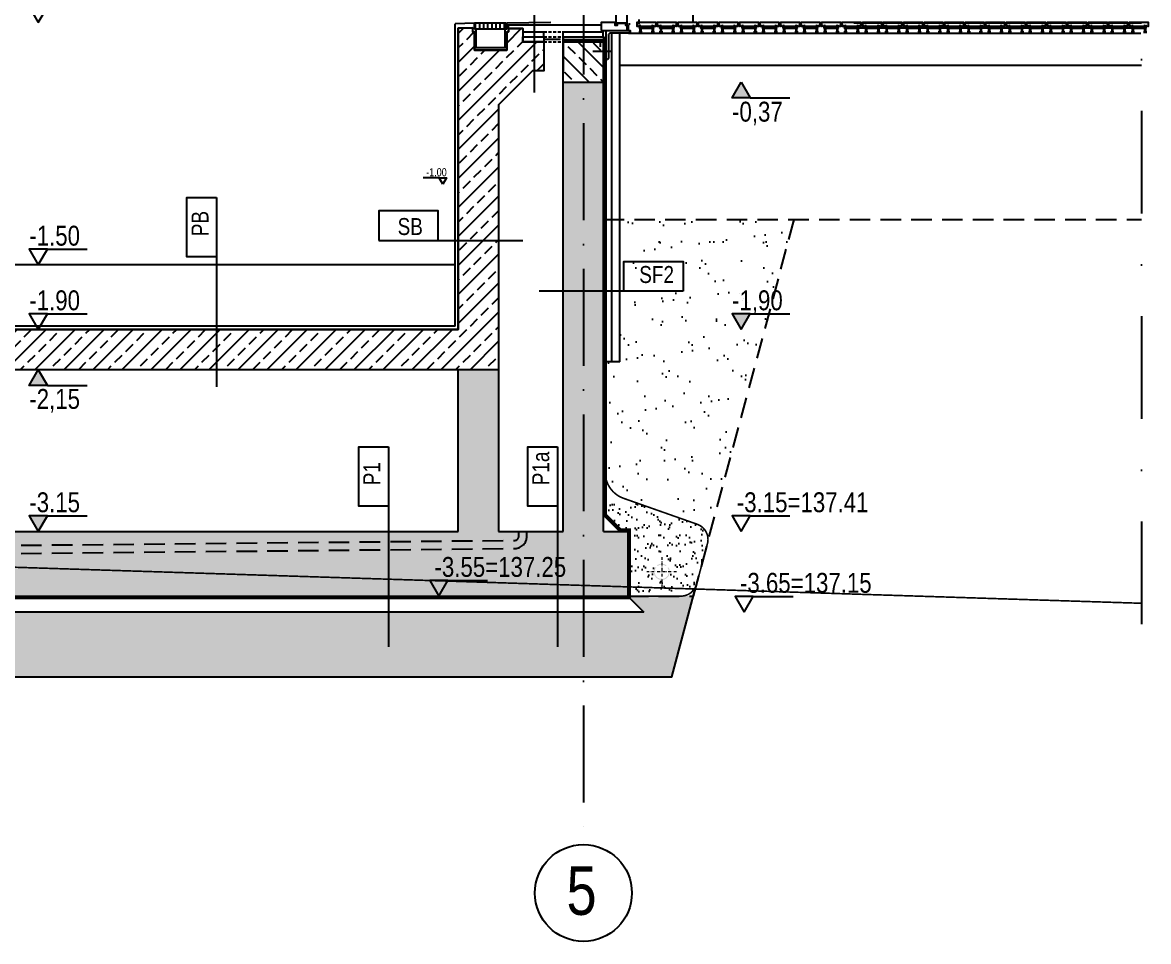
# Model space of a CAD drawing. Header units: millimetres. Extents: x 58205 to 122423, y 1055 to 94479.
# Drawn here: x 70918 to 71615, y 16260 to 16828 of the extents above; entities that cross this region are included whole.
import ezdxf

# ---------------------------------------------------------------- set-up
doc = ezdxf.new("R2010")
doc.units = ezdxf.units.MM
for name, pattern in [('0707_PB_080619_gn_xref$0$ACAD_ISO10W100', [18, 12, -3, 0, -3]), ('_DOT___DASH', [0.335239, 0.176389, -0.088194, 0.0001, -0.070556]), ('ACAD_ISO03W100', [30, 12, -18]), ('ACAD_ISO10W100', [18, 12, -3, 0, -3]), ('AUDIT_D_080509132939-0', [0]), ('DASHDOT', [25.4, 12.7, -6.35, 0, -6.35]), ('DASHED', [0.75, 0.5, -0.25]), ('HIDDEN', [9.525, 6.35, -3.175])]:
    doc.linetypes.add(name, pattern=pattern)
for name, color, linetype in [('+48_DRENAŻ', 1, 'AUDIT_D_080509132939-0'), ('+48_HACZE', 253, 'Continuous'), ('+48_IZOLACJE', 4, 'Continuous'), ('+48_KOTY', 3, 'Continuous'), ('+48_MEBLE', 251, 'Continuous'), ('+48_OPISY_ŚCIAN', 3, 'Continuous'), ('+48_OSIE', 8, 'Continuous'), ('+48_PRZEKRÓJ', 1, 'Continuous'), ('+48_SCIANY', 1, 'Continuous'), ('+48_STOLARKA_OKNA', 3, 'Continuous'), ('+48_WEŁNA', 252, 'Continuous'), ('+48_WIDOK', 5, 'Continuous'), ('+48_ŻELBET', 242, 'Continuous'), ('1_CIENKA', 252, 'Continuous'), ('SCHODY_', 2, 'Continuous')]:
    doc.layers.add(name, color=color, linetype=linetype)
doc.layers.add('+48_PRZERYWANA', color=6, linetype='ACAD_ISO03W100', lineweight=13)
doc.styles.add('WRP_ARIAL', font='ARIAL.TTF', dxfattribs={"width": 0.8})
doc.linetypes.add('ZIGZAG', pattern='A,0.00254,-5.08,[131,ltypeshp.shx,S=5.08,R=0,X=-5.08,Y=0],-10.16,[131,ltypeshp.shx,S=5.08,R=180,X=5.08,Y=0],-5.08', length=20.32254)

# ---------------------------------------------------------------- blocks, each defined once
blk = doc.blocks.new('OZN_OSI')
at = {"layer": '+48_OSIE', "linetype": 'Continuous', "ltscale": 5}
blk.add_circle((0, -30), 30, dxfattribs=at)
at = {"layer": '+48_OSIE', "linetype": 'Continuous', "ltscale": 5, "style": 'WRP_ARIAL', "width": 0.8}
blk.add_attdef('NR', (-23.26, -43.54), '', height=30, dxfattribs=at)
blk = doc.blocks.new('koty')
at = {"layer": '+48_KOTY', "color": 3, "ltscale": 5}
blk.add_line((70403.15, 11224.99), (70423.15, 11224.99), dxfattribs=at)
blk.add_lwpolyline([(70398.6, 11217.11), (70403.15, 11224.99), (70394.05, 11224.99)], close=True, dxfattribs=at)
at = {"layer": '+48_KOTY', "color": 3, "style": 'WRP_ARIAL', "width": 0.8}
blk.add_attdef('POZIOM', (70403.19, 11226.78), '', height=10, dxfattribs=at)
blk = doc.blocks.new('SCIANA')
at = {"layer": '+48_OPISY_ŚCIAN', "ltscale": 5}
blk.add_line((-25, 0), (25, 0), dxfattribs=at)
blk.add_lwpolyline([(-60, 0), (-25, 0), (-25, 17.5), (-60, 17.5)], close=True, dxfattribs=at)
at = {"layer": '+48_OPISY_ŚCIAN', "ltscale": 5, "style": 'WRP_ARIAL', "width": 0.8}
blk.add_attdef('TYP', (-53.56, 4.8), '', height=10, dxfattribs=at)

msp = doc.modelspace()

# ---------------------------------------------------------------- hatches: boundary and pattern name
at = {"layer": '+48_DRENAŻ', "linetype": 'Continuous', "ltscale": 10}
h = msp.add_hatch(color=5, dxfattribs=at)
h.paths.add_polyline_path([(71308.984, 16488.271, -0.4635122), (71314.806, 16493.202), (71314.71, 16492.622, 0.4635122), (71309.572, 16488.271, 1), (71318.395, 16488.271, 0.2422635), (71316.547, 16491.861), (71316.889, 16492.34, -0.2422635), (71318.984, 16488.271, -1)], flags=17)
h.paths.add_polyline_path([(71308.984, 16488.271, -0.7297018), (71318.053, 16491.176), (71317.574, 16490.834, 0.7297018), (71309.572, 16488.271, 1), (71318.395, 16488.271, 0.0413581), (71318.335, 16488.997), (71318.915, 16489.094, -0.0413581), (71318.984, 16488.271, -1)], flags=0)
h.paths.add_polyline_path([(71309.052, 16487.448), (71309.632, 16487.545, 0.8469642), (71318.335, 16487.545), (71318.915, 16487.448, -0.8469642)])
h.paths.add_polyline_path([(71308.984, 16488.271, -0.0413581), (71309.052, 16489.094), (71309.632, 16488.997, 0.0413581), (71309.572, 16488.271, 1), (71318.395, 16488.271, 0.7297018), (71310.393, 16490.834), (71309.914, 16491.176, -0.7297018), (71318.984, 16488.271, -1)], flags=0)
h.paths.add_polyline_path([(71308.984, 16488.271, -0.2422635), (71311.078, 16492.34), (71311.42, 16491.861, 0.2422635), (71309.572, 16488.271, 1), (71318.395, 16488.271, 0.4635122), (71313.257, 16492.622), (71313.161, 16493.202, -0.4635122), (71318.984, 16488.271, -1)], flags=17)
at = {"layer": '+48_HACZE', "linetype": 'Continuous'}
h = msp.add_hatch(dxfattribs=at)
h.set_pattern_fill('ANSI33', color=256, scale=2, style=0)
h.paths.add_polyline_path([(70782.984, 16763.359), (70752.984, 16783.271), (70752.984, 16798.271), (70767.984, 16798.271), (70767.984, 16824.571), (70776.884, 16824.571), (70776.884, 16822.471), (70777.984, 16822.471), (70777.984, 16811.071), (70797.984, 16811.071), (70797.983, 16822.471), (70799.083, 16822.471), (70799.083, 16825.037), (70807.984, 16824.77), (70807.984, 16638.271), (71187.984, 16638.271), (71187.984, 16824.77), (71196.884, 16825.037), (71196.884, 16822.471), (71197.984, 16822.471), (71197.984, 16811.071), (71217.984, 16811.071), (71217.984, 16822.471), (71219.084, 16822.471), (71219.084, 16824.571), (71227.984, 16824.571), (71227.984, 16816.271), (71240.984, 16816.271), (71240.984, 16798.271), (71233.984, 16798.271), (71212.984, 16777.271), (71212.984, 16613.271), (70782.984, 16613.271)])
h = msp.add_hatch(dxfattribs=at)
h.set_pattern_fill('ANSI33', color=256, scale=2, style=0)
h.paths.add_polyline_path([(69692.984, 16756.271), (69717.984, 16756.271), (69717.984, 16816.271), (69692.984, 16816.271)])
h.paths.add_polyline_path([(70237.984, 16513.271), (70212.984, 16513.271), (69717.984, 16513.271), (69717.984, 16513.271), (68857.984, 16513.271), (68857.984, 16816.271), (68832.984, 16816.271), (68832.984, 16513.271), (68817.984, 16513.271), (68817.984, 16473.271), (70359.234, 16473.271), (70399.234, 16433.271), (70509.234, 16433.271), (70549.234, 16473.271), (71292.984, 16473.271), (71292.984, 16513.271), (71277.984, 16513.271), (71277.984, 16791.271), (71252.984, 16791.271), (71252.984, 16513.271), (71212.984, 16513.271), (71212.984, 16613.271), (71187.984, 16613.271), (71187.984, 16513.271), (70807.984, 16513.271), (70807.984, 16613.271), (70782.984, 16613.271), (70782.984, 16513.271), (70479.234, 16513.271), (70479.234, 16463.271), (70429.234, 16463.271), (70429.234, 16513.271)])
h.paths.add_polyline_path([(70212.984, 16756.271), (70237.984, 16756.271), (70237.984, 16798.271), (70255.484, 16798.271), (70255.484, 16816.271), (70212.984, 16816.271)])
at = {"layer": '+48_HACZE'}
h = msp.add_hatch(dxfattribs=at)
h.set_pattern_fill('ANSI33', color=256, scale=2, angle=90, style=0)
h.paths.add_polyline_path([(71252.984, 16793.271), (71252.984, 16791.271), (71265.484, 16791.271), (71265.484, 16816.271), (71252.984, 16816.271)])
h.paths.add_polyline_path([(71277.984, 16816.271), (71265.484, 16816.271), (71265.484, 16791.271), (71277.984, 16791.271)])
at = {"layer": '+48_HACZE', "ltscale": 0.15}
h = msp.add_hatch(dxfattribs=at)
h.set_pattern_fill('AR-SAND', color=256, scale=0.5, style=0)
h.paths.add_polyline_path([(71396.001, 16706.271), (71287.984, 16706.271), (71287.984, 16618.271), (71278.984, 16618.271), (71278.984, 16549.83, 0.3152486), (71290.166, 16533.856), (71336.025, 16517.701, -0.3888262), (71342.263, 16505.717)])
h = msp.add_hatch(dxfattribs=at)
h.set_pattern_fill('AR-SAND', color=256, scale=0.5, style=0)
h.paths.add_polyline_path([(68334.488, 16531.125), (68323.77, 16571.125), (68694.484, 16571.125), (68685.488, 16580.125), (68685.488, 16686.271), (68822.984, 16686.271), (68822.984, 16576.271), (68831.984, 16576.271), (68831.984, 16523.685), (68822.569, 16514.271), (68816.984, 16514.271), (68816.984, 16472.271), (68807.984, 16463.271), (70355.091, 16463.271), (70395.091, 16423.271), (70513.376, 16423.271), (70553.376, 16463.271), (71302.984, 16463.271), (71293.984, 16472.271), (71293.984, 16473.271), (71333.569, 16473.271), (71320.171, 16423.271), (70569.944, 16423.271), (70529.944, 16383.271), (70378.683, 16383.271), (70338.523, 16423.271), (68807.984, 16423.271), (68779.084, 16531.125)])
h = msp.add_hatch(dxfattribs=at)
h.set_pattern_fill('AR-SAND', color=256, scale=0.2, style=0)
h.paths.add_polyline_path([(71290.166, 16533.856, -0.3152486), (71278.984, 16549.83), (71278.984, 16523.685), (71288.398, 16514.271), (71293.984, 16514.271), (71293.984, 16478.964), (71334.186, 16477.679, 0.0830772), (71335.555, 16480.682), (71342.263, 16505.717, 0.3888262), (71336.025, 16517.701)])
h.paths.add_polyline_path([(71334.186, 16477.679), (71293.984, 16478.964), (71293.984, 16473.271), (71325.896, 16473.271, 0.2493453)])
edge = h.paths.add_edge_path(flags=0)
edge.add_arc((71313.984, 16488.271), 5, 180, 360)
edge.add_arc((71313.984, 16488.271), 5, 0, 180)
at = {"layer": '+48_KOTY', "ltscale": 2}
h = msp.add_hatch(color=3, dxfattribs=at)
h.paths.add_polyline_path([(71365.932, 16786.325), (71368.684, 16781.559), (71357.473, 16781.559), (71360.225, 16786.325)])
h.paths.add_polyline_path([(71365.221, 16787.557), (71365.932, 16786.325), (71360.225, 16786.325), (71360.937, 16787.557)])
h.paths.add_polyline_path([(71363.079, 16791.267), (71365.221, 16787.557), (71360.937, 16787.557)])
h = msp.add_hatch(color=3, dxfattribs=at)
h.paths.add_polyline_path([(71365.932, 16643.216), (71368.684, 16647.983), (71357.473, 16647.983), (71360.225, 16643.216)])
h.paths.add_polyline_path([(71365.221, 16641.984), (71365.932, 16643.216), (71360.225, 16643.216), (71360.937, 16641.984)])
h.paths.add_polyline_path([(71363.079, 16638.274), (71365.221, 16641.984), (71360.937, 16641.984)])
at = {"layer": '+48_KOTY'}
msp.add_hatch(color=256, dxfattribs=at).paths.add_polyline_path([(70933.625, 16603.562), (70922.414, 16603.562), (70928.02, 16613.271)])
at = {"layer": '+48_KOTY', "ltscale": 2}
h = msp.add_hatch(color=3, dxfattribs=at)
h.paths.add_polyline_path([(70930.869, 16518.216), (70933.621, 16522.983), (70922.41, 16522.983), (70925.162, 16518.216)])
h.paths.add_polyline_path([(70930.157, 16516.984), (70930.869, 16518.216), (70925.162, 16518.216), (70925.873, 16516.984)])
h.paths.add_polyline_path([(70928.015, 16513.274), (70930.157, 16516.984), (70925.873, 16516.984)])
at = {"layer": '+48_WIDOK'}
h = msp.add_hatch(dxfattribs=at)
h.set_pattern_fill('ANSI31', color=256, scale=0.8, angle=45, style=0)
h.set_pattern_definition([(90, (0.008, -0.41), (-2.54, 4e-16), [])])
h.paths.add_polyline_path([(71217.741, 16827.861), (71198.241, 16827.861), (71198.241, 16824.361), (71199.091, 16824.361), (71217.741, 16824.361)])

# ---------------------------------------------------------------- linework, layer by layer
at = {"layer": '+48_DRENAŻ', "linetype": 'HIDDEN', "ltscale": 0.5, "const_width": 1}
msp.add_lwpolyline([(71292.984, 16473.271), (71325.896, 16473.271, 0.3394543), (71335.555, 16480.682), (71342.263, 16505.717, 0.3888262), (71336.025, 16517.701), (71290.166, 16533.856, -0.3152486), (71278.984, 16549.83)], format="xyb", dxfattribs=at)
at = {"layer": '+48_HACZE', "ltscale": 0.15}
for points in [[(71282.721, 16810.283), (71271.29, 16810.283)], [(68807.984, 16423.271), (70338.523, 16423.271), (70378.523, 16383.271), (70529.944, 16383.271), (70569.944, 16423.271), (71320.171, 16423.271), (71334.745, 16477.662)]]:
    msp.add_lwpolyline(points, dxfattribs=at)
at = {"layer": '+48_IZOLACJE', "linetype": 'ACAD_ISO03W100', "ltscale": 0.5, "const_width": 2}
msp.add_lwpolyline([(70549.648, 16472.271), (71293.984, 16472.271), (71293.984, 16514.271), (71288.398, 16514.271), (71278.984, 16523.685), (71278.984, 16819.471)], dxfattribs=at)
at = {"layer": '+48_IZOLACJE', "linetype": 'ACAD_ISO03W100', "ltscale": 0.6, "const_width": 2}
msp.add_lwpolyline([(71252.984, 16817.271), (71277.984, 16817.271)], dxfattribs=at)
at = {"layer": '+48_KOTY'}
msp.add_lwpolyline([(70933.625, 16603.562), (70922.414, 16603.562), (70928.02, 16613.271), (70933.625, 16603.562)], dxfattribs=at)
at = {"layer": '+48_MEBLE'}
msp.add_line((71333.184, 17095.271), (71333.184, 16828.27), dxfattribs=at)
at = {"layer": '+48_OPISY_ŚCIAN'}
for p, q in [((71144.736, 16476.489), (71144.736, 16441.886)), ((71249.349, 16476.489), (71249.349, 16441.886))]:
    msp.add_line(p, q, dxfattribs=at)
msp.add_lwpolyline([(71038.426, 16630.654), (71038.426, 16602.735)], dxfattribs=at)
at = {"layer": '+48_OSIE', "linetype": 'ACAD_ISO10W100', "ltscale": 5}
msp.add_line((71265.484, 17757.048), (71265.484, 16319.517), dxfattribs=at)
at = {"layer": '+48_PRZEKRÓJ'}
for p, q in [((71277.075, 16828.228), (71277.075, 16828.228)), ((71252.984, 16793.271), (71252.984, 16816.271)), ((71252.984, 16513.271), (71252.984, 16713.271)), ((71277.984, 16513.271), (71277.984, 16638.271))]:
    msp.add_line(p, q, dxfattribs=at)
for points in [[(70807.984, 16513.271), (71187.984, 16513.271)], [(71212.984, 16513.271), (71252.984, 16513.271)], [(70549.234, 16473.271), (71292.984, 16473.271)]]:
    msp.add_lwpolyline(points, dxfattribs=at)
at = {"layer": '+48_PRZERYWANA', "linetype": '_DOT___DASH', "ltscale": 10, "flags": 128}
for points in [[(71313.984, 16497.446), (71313.984, 16479.096)], [(71323.159, 16488.271), (71304.809, 16488.271)]]:
    msp.add_lwpolyline(points, dxfattribs=at)
at = {"layer": '+48_SCIANY', "ltscale": 0.3}
for p, q in [((71252.984, 16816.271), (71277.984, 16816.271)), ((71277.984, 16791.271), (71277.984, 16816.271)), ((71252.984, 16713.271), (71252.984, 16793.271)), ((71252.984, 16791.271), (71277.984, 16791.271)), ((71277.984, 16638.271), (71277.984, 16791.271)), ((71277.984, 16513.271), (71292.984, 16513.271))]:
    msp.add_line(p, q, dxfattribs=at)
at = {"layer": '+48_SCIANY'}
msp.add_line((71292.984, 16513.271), (71292.984, 16473.271), dxfattribs=at)
at = {"layer": '+48_SCIANY', "ltscale": 0.3}
msp.add_lwpolyline([(70807.984, 16638.271), (71187.984, 16638.271), (71187.984, 16824.77), (71196.884, 16825.037), (71196.884, 16822.471), (71197.984, 16822.471), (71197.984, 16811.071), (71217.984, 16811.071), (71217.984, 16822.471), (71219.084, 16822.471), (71219.084, 16824.571), (71227.984, 16824.571), (71227.984, 16816.271), (71240.984, 16816.271), (71240.984, 16798.271), (71233.984, 16798.271), (71212.984, 16777.271), (71212.984, 16613.271), (70782.984, 16613.271)], dxfattribs=at)
at = {"layer": '+48_STOLARKA_OKNA'}
msp.add_line((71292.576, 16826.369), (71293.381, 16826.369), dxfattribs=at)
for points in [[(71287.468, 16837.16), (71285.613, 16837.16), (71285.613, 16827.16), (71286.475, 16827.16), (71286.475, 16827.959), (71291.685, 16827.959), (71291.685, 16827.16), (71292.573, 16827.16), (71292.573, 16837.16), (71291.668, 16837.16)], [(71276.575, 16823.286), (71292.56, 16823.286), (71292.56, 16826.368), (71291.685, 16826.368), (71291.685, 16827.959), (71286.475, 16827.959), (71286.475, 16826.365), (71285.103, 16826.365), (71285.103, 16828.271), (71276.575, 16828.271), (71276.575, 16823.286)], [(71293.829, 16827.91), (71293.829, 16826.817)], [(71293.381, 16826.369), (71293.829, 16826.817)], [(71293.381, 16823.287), (71293.381, 16826.369)]]:
    msp.add_lwpolyline(points, dxfattribs=at)
msp.add_lwpolyline([(71279.484, 16805.286), (71279.484, 16823.286), (71294.484, 16823.286), (71294.484, 16822.786, -0.4142136), (71293.484, 16821.786), (71282.484, 16821.786, 0.4142136), (71280.984, 16820.286), (71280.984, 16806.286, -0.4142136), (71279.984, 16805.286), (71279.484, 16805.286)], format="xyb", dxfattribs=at)
at = {"layer": '+48_WEŁNA', "linetype": 'ZIGZAG', "ltscale": 0.9}
msp.add_line((71282.984, 16618.271), (71282.984, 16821.786), dxfattribs=at)
at = {"layer": '+48_WIDOK', "linetype": 'HIDDEN', "ltscale": 2}
for p, q in [((71299.784, 17096.921), (71299.784, 16827.268)), ((71277.984, 16706.271), (71610.98, 16706.271)), ((71333.569, 16473.271), (71396.001, 16706.271)), ((71292.984, 16473.271), (71333.569, 16473.271))]:
    msp.add_line(p, q, dxfattribs=at)
at = {"layer": '+48_WIDOK', "linetype": 'DASHDOT', "ltscale": 5}
msp.add_line((71610.98, 16900.657), (71610.98, 16425.525), dxfattribs=at)
at = {"layer": '+48_WIDOK'}
for p, q in [((71245.328, 16828.271), (71217.984, 16827.86)), ((71432.833, 16828.17), (71610.98, 16828.17)), ((71217.984, 16826.771), (71276.575, 16826.771)), ((71219.084, 16824.571), (71219.084, 16826.771)), ((71227.984, 16822.471), (71241.33, 16822.471)), ((71240.984, 16819.471), (71240.984, 16822.471)), ((71252.984, 16822.471), (71277.484, 16822.471)), ((71252.984, 16819.471), (71252.984, 16822.471)), ((71277.484, 16823.286), (71277.484, 16819.471)), ((71287.984, 16618.271), (71287.984, 16821.871)), ((71293.484, 16821.786), (71610.578, 16821.786)), ((71432.833, 16824.97), (71610.98, 16824.97)), ((71252.984, 16819.471), (71252.984, 16816.271)), ((71287.984, 16801.871), (71610.98, 16801.871)), ((71287.984, 16618.271), (71277.984, 16618.271)), ((71287.984, 16513.271), (71277.984, 16523.271)), ((71292.984, 16473.271), (71302.984, 16463.271))]:
    msp.add_line(p, q, dxfattribs=at)
at = {"layer": '+48_WIDOK', "linetype": 'HIDDEN', "ltscale": 0.3}
msp.add_line((71240.984, 16822.471), (71252.984, 16822.471), dxfattribs=at)
at = {"layer": '+48_WIDOK', "color": 2, "linetype": 'HIDDEN', "ltscale": 0.3}
for p, q in [((71240.984, 16819.471), (71252.984, 16819.471)), ((71240.984, 16816.271), (71252.984, 16816.271))]:
    msp.add_line(p, q, dxfattribs=at)
at = {"layer": '+48_WIDOK', "color": 251}
msp.add_line((71241.33, 16817.996), (71251.33, 16817.996), dxfattribs=at)
at = {"layer": '+48_WIDOK'}
msp.add_lwpolyline([(71217.734, 16827.86), (71198.234, 16827.86), (71198.234, 16824.36), (71217.734, 16824.36)], close=True, dxfattribs=at)
at = {"layer": '+48_WIDOK', "color": 2}
for points in [[(71240.984, 16816.271), (71227.984, 16816.271), (71227.984, 16819.471), (71240.984, 16819.471)], [(71252.984, 16819.471), (71277.984, 16819.471), (71277.984, 16816.271), (71252.984, 16816.271)]]:
    msp.add_lwpolyline(points, close=True, dxfattribs=at)
at = {"layer": '+48_WIDOK'}
for points in [[(71275.984, 16813.314), (71275.984, 16816.271)], [(71185.984, 16678.271), (70809.984, 16678.271)], [(71302.984, 16463.271), (70553.376, 16463.271), (70513.376, 16423.271), (70395.091, 16423.271), (70355.091, 16463.271), (68807.984, 16463.271)]]:
    msp.add_lwpolyline(points, dxfattribs=at)
at = {"layer": '+48_WIDOK', "linetype": 'DASHED', "ltscale": 15, "const_width": 1}
msp.add_lwpolyline([(71610.98, 16468.832), (68499.898, 16568.271), (68170.126, 16568.271)], dxfattribs=at)
at = {"layer": '+48_WIDOK', "linetype": 'HIDDEN', "ltscale": 2}
for points in [[(70479.234, 16500.333), (71223.009, 16507.771, 0.411244), (71225.484, 16510.271), (71225.484, 16513.271)], [(70479.234, 16495.333), (71223.059, 16502.771, 0.4112732), (71230.484, 16510.271), (71230.484, 16513.271)]]:
    msp.add_lwpolyline(points, format="xyb", dxfattribs=at)
at = {"layer": '+48_ŻELBET', "linetype": 'Continuous'}
for p, q in [((71196.884, 16825.037), (71187.984, 16824.77)), ((71196.884, 16825.037), (71196.884, 16822.471)), ((71197.984, 16822.471), (71196.884, 16822.471)), ((71217.984, 16822.471), (71219.084, 16822.471)), ((71219.084, 16824.571), (71219.084, 16822.471)), ((71227.984, 16824.571), (71219.084, 16824.571)), ((71227.984, 16824.571), (71227.984, 16816.271)), ((71227.984, 16816.271), (71240.984, 16816.271)), ((71240.984, 16816.271), (71227.984, 16816.271)), ((71240.984, 16816.271), (71240.984, 16798.271)), ((71252.984, 16816.271), (71252.984, 16798.271)), ((71212.984, 16777.271), (71233.984, 16798.271)), ((71240.984, 16798.271), (71233.984, 16798.271)), ((71212.984, 16777.271), (71212.984, 16513.271)), ((71187.984, 16638.271), (70807.984, 16638.271)), ((71187.984, 16613.271), (70807.984, 16613.271)), ((71187.984, 16513.271), (71187.984, 16613.271))]:
    msp.add_line(p, q, dxfattribs=at)
for points in [[(71187.984, 16824.77), (71187.984, 16638.271)], [(71217.984, 16822.471), (71217.984, 16811.071), (71197.984, 16811.071), (71197.984, 16822.471)]]:
    msp.add_lwpolyline(points, dxfattribs=at)
at = {"layer": '1_CIENKA', "ltscale": 0.3}
for p, q in [((71197.984, 16827.86), (71185.984, 16827.5)), ((71197.984, 16824.246), (71197.984, 16827.86)), ((71217.984, 16824.36), (71217.984, 16827.86)), ((71216.884, 16824.36), (71217.984, 16824.36))]:
    msp.add_line(p, q, dxfattribs=at)
at = {"layer": '1_CIENKA'}
for p, q in [((71185.984, 16640.271), (71185.984, 16827.5)), ((71199.084, 16824.246), (71197.984, 16824.246)), ((71199.084, 16824.246), (71197.984, 16824.246)), ((71185.984, 16640.271), (70809.984, 16640.271))]:
    msp.add_line(p, q, dxfattribs=at)
at = {"layer": '1_CIENKA', "lineweight": -3}
for p, q in [((71300.162, 16824.77), (71308.862, 16824.77)), ((71300.194, 16822.952), (71301.23, 16822.952)), ((71300.194, 16822.952), (71300.194, 16821.77)), ((71300.437, 16826.07), (71300.437, 16822.952)), ((71300.987, 16826.07), (71300.987, 16822.952)), ((71301.23, 16822.952), (71301.23, 16821.77)), ((71307.794, 16822.952), (71307.794, 16821.77)), ((71308.829, 16822.952), (71307.794, 16822.952)), ((71308.037, 16826.07), (71308.037, 16822.952)), ((71308.587, 16826.07), (71308.587, 16822.952)), ((71308.829, 16822.952), (71308.829, 16821.77)), ((71312.862, 16824.77), (71321.562, 16824.77)), ((71312.894, 16822.952), (71313.93, 16822.952)), ((71312.894, 16822.952), (71312.894, 16821.77)), ((71313.137, 16826.07), (71313.137, 16822.952)), ((71313.687, 16826.07), (71313.687, 16822.952)), ((71313.93, 16822.952), (71313.93, 16821.77)), ((71320.494, 16822.952), (71320.494, 16821.77)), ((71321.529, 16822.952), (71320.494, 16822.952)), ((71320.737, 16826.07), (71320.737, 16822.952)), ((71321.287, 16826.07), (71321.287, 16822.952)), ((71321.529, 16822.952), (71321.529, 16821.77)), ((71325.562, 16824.77), (71334.262, 16824.77)), ((71325.594, 16822.952), (71326.63, 16822.952)), ((71325.594, 16822.952), (71325.594, 16821.77)), ((71325.837, 16826.07), (71325.837, 16822.952)), ((71326.387, 16826.07), (71326.387, 16822.952)), ((71326.63, 16822.952), (71326.63, 16821.77)), ((71333.194, 16822.952), (71333.194, 16821.77)), ((71334.229, 16822.952), (71333.194, 16822.952)), ((71333.437, 16826.07), (71333.437, 16822.952)), ((71333.987, 16826.07), (71333.987, 16822.952)), ((71334.229, 16822.952), (71334.229, 16821.77)), ((71338.262, 16824.77), (71346.962, 16824.77)), ((71338.294, 16822.952), (71339.33, 16822.952)), ((71338.294, 16822.952), (71338.294, 16821.77)), ((71338.537, 16826.07), (71338.537, 16822.952)), ((71339.087, 16826.07), (71339.087, 16822.952)), ((71339.33, 16822.952), (71339.33, 16821.77)), ((71345.894, 16822.952), (71345.894, 16821.77)), ((71346.929, 16822.952), (71345.894, 16822.952)), ((71346.137, 16826.07), (71346.137, 16822.952)), ((71346.687, 16826.07), (71346.687, 16822.952)), ((71346.929, 16822.952), (71346.929, 16821.77)), ((71350.962, 16824.77), (71359.662, 16824.77)), ((71350.994, 16822.952), (71352.03, 16822.952)), ((71350.994, 16822.952), (71350.994, 16821.77)), ((71351.237, 16826.07), (71351.237, 16822.952)), ((71351.787, 16826.07), (71351.787, 16822.952)), ((71352.03, 16822.952), (71352.03, 16821.77)), ((71358.594, 16822.952), (71358.594, 16821.77)), ((71359.629, 16822.952), (71358.594, 16822.952)), ((71358.837, 16826.07), (71358.837, 16822.952)), ((71359.387, 16826.07), (71359.387, 16822.952)), ((71359.629, 16822.952), (71359.629, 16821.77)), ((71363.662, 16824.77), (71372.362, 16824.77)), ((71363.694, 16822.952), (71364.73, 16822.952)), ((71363.694, 16822.952), (71363.694, 16821.77)), ((71363.937, 16826.07), (71363.937, 16822.952)), ((71364.487, 16826.07), (71364.487, 16822.952)), ((71364.73, 16822.952), (71364.73, 16821.77)), ((71371.294, 16822.952), (71371.294, 16821.77)), ((71372.329, 16822.952), (71371.294, 16822.952)), ((71371.537, 16826.07), (71371.537, 16822.952)), ((71372.087, 16826.07), (71372.087, 16822.952)), ((71372.329, 16822.952), (71372.329, 16821.77)), ((71376.362, 16824.77), (71385.062, 16824.77)), ((71376.394, 16822.952), (71377.43, 16822.952)), ((71376.394, 16822.952), (71376.394, 16821.77)), ((71376.637, 16826.07), (71376.637, 16822.952)), ((71377.187, 16826.07), (71377.187, 16822.952)), ((71377.43, 16822.952), (71377.43, 16821.77)), ((71383.994, 16822.952), (71383.994, 16821.77)), ((71385.029, 16822.952), (71383.994, 16822.952)), ((71384.237, 16826.07), (71384.237, 16822.952)), ((71384.787, 16826.07), (71384.787, 16822.952)), ((71385.029, 16822.952), (71385.029, 16821.77)), ((71389.062, 16824.77), (71397.762, 16824.77)), ((71389.094, 16822.952), (71390.13, 16822.952)), ((71389.094, 16822.952), (71389.094, 16821.77)), ((71389.337, 16826.07), (71389.337, 16822.952)), ((71389.887, 16826.07), (71389.887, 16822.952)), ((71390.13, 16822.952), (71390.13, 16821.77)), ((71396.694, 16822.952), (71396.694, 16821.77)), ((71397.729, 16822.952), (71396.694, 16822.952)), ((71396.937, 16826.07), (71396.937, 16822.952)), ((71397.487, 16826.07), (71397.487, 16822.952)), ((71397.729, 16822.952), (71397.729, 16821.77)), ((71401.762, 16824.77), (71410.462, 16824.77)), ((71401.794, 16822.952), (71402.83, 16822.952)), ((71401.794, 16822.952), (71401.794, 16821.77)), ((71402.037, 16826.07), (71402.037, 16822.952)), ((71402.587, 16826.07), (71402.587, 16822.952)), ((71402.83, 16822.952), (71402.83, 16821.77)), ((71409.394, 16822.952), (71409.394, 16821.77)), ((71410.429, 16822.952), (71409.394, 16822.952)), ((71409.637, 16826.07), (71409.637, 16822.952)), ((71410.187, 16826.07), (71410.187, 16822.952)), ((71410.429, 16822.952), (71410.429, 16821.77)), ((71414.462, 16824.77), (71423.162, 16824.77)), ((71414.494, 16822.952), (71415.53, 16822.952)), ((71414.494, 16822.952), (71414.494, 16821.77)), ((71414.737, 16826.07), (71414.737, 16822.952)), ((71415.287, 16826.07), (71415.287, 16822.952)), ((71415.53, 16822.952), (71415.53, 16821.77)), ((71422.094, 16822.952), (71422.094, 16821.77)), ((71423.129, 16822.952), (71422.094, 16822.952)), ((71422.337, 16826.07), (71422.337, 16822.952)), ((71422.887, 16826.07), (71422.887, 16822.952)), ((71423.129, 16822.952), (71423.129, 16821.77)), ((71427.162, 16824.77), (71435.862, 16824.77)), ((71427.194, 16822.952), (71428.23, 16822.952)), ((71427.194, 16822.952), (71427.194, 16821.77)), ((71427.437, 16826.07), (71427.437, 16822.952)), ((71427.987, 16826.07), (71427.987, 16822.952)), ((71428.23, 16822.952), (71428.23, 16821.77)), ((71434.794, 16822.952), (71434.794, 16821.77)), ((71435.829, 16822.952), (71434.794, 16822.952)), ((71435.037, 16826.07), (71435.037, 16822.952)), ((71435.587, 16826.07), (71435.587, 16822.952)), ((71435.829, 16822.952), (71435.829, 16821.77)), ((71439.862, 16824.77), (71448.562, 16824.77)), ((71439.894, 16822.952), (71440.93, 16822.952)), ((71439.894, 16822.952), (71439.894, 16821.77)), ((71440.137, 16826.07), (71440.137, 16822.952)), ((71440.687, 16826.07), (71440.687, 16822.952)), ((71440.93, 16822.952), (71440.93, 16821.77)), ((71447.494, 16822.952), (71447.494, 16821.77)), ((71448.529, 16822.952), (71447.494, 16822.952)), ((71447.737, 16826.07), (71447.737, 16822.952)), ((71448.287, 16826.07), (71448.287, 16822.952)), ((71448.529, 16822.952), (71448.529, 16821.77)), ((71452.562, 16824.77), (71461.262, 16824.77)), ((71452.594, 16822.952), (71453.63, 16822.952)), ((71452.594, 16822.952), (71452.594, 16821.77)), ((71452.837, 16826.07), (71452.837, 16822.952)), ((71453.387, 16826.07), (71453.387, 16822.952)), ((71453.63, 16822.952), (71453.63, 16821.77)), ((71460.194, 16822.952), (71460.194, 16821.77)), ((71461.229, 16822.952), (71460.194, 16822.952)), ((71460.437, 16826.07), (71460.437, 16822.952)), ((71460.987, 16826.07), (71460.987, 16822.952)), ((71461.229, 16822.952), (71461.229, 16821.77)), ((71465.262, 16824.77), (71473.962, 16824.77)), ((71465.294, 16822.952), (71466.33, 16822.952)), ((71465.294, 16822.952), (71465.294, 16821.77)), ((71465.537, 16826.07), (71465.537, 16822.952)), ((71466.087, 16826.07), (71466.087, 16822.952)), ((71466.33, 16822.952), (71466.33, 16821.77)), ((71472.894, 16822.952), (71472.894, 16821.77)), ((71473.929, 16822.952), (71472.894, 16822.952)), ((71473.137, 16826.07), (71473.137, 16822.952)), ((71473.687, 16826.07), (71473.687, 16822.952)), ((71473.929, 16822.952), (71473.929, 16821.77)), ((71477.962, 16824.77), (71486.662, 16824.77)), ((71477.994, 16822.952), (71479.03, 16822.952)), ((71477.994, 16822.952), (71477.994, 16821.77)), ((71478.237, 16826.07), (71478.237, 16822.952)), ((71478.787, 16826.07), (71478.787, 16822.952)), ((71479.03, 16822.952), (71479.03, 16821.77)), ((71485.594, 16822.952), (71485.594, 16821.77)), ((71486.629, 16822.952), (71485.594, 16822.952)), ((71485.837, 16826.07), (71485.837, 16822.952)), ((71486.387, 16826.07), (71486.387, 16822.952)), ((71486.629, 16822.952), (71486.629, 16821.77)), ((71490.662, 16824.77), (71499.362, 16824.77)), ((71490.694, 16822.952), (71491.73, 16822.952)), ((71490.694, 16822.952), (71490.694, 16821.77)), ((71490.937, 16826.07), (71490.937, 16822.952)), ((71491.487, 16826.07), (71491.487, 16822.952)), ((71491.73, 16822.952), (71491.73, 16821.77)), ((71498.294, 16822.952), (71498.294, 16821.77)), ((71499.329, 16822.952), (71498.294, 16822.952)), ((71498.537, 16826.07), (71498.537, 16822.952)), ((71499.087, 16826.07), (71499.087, 16822.952)), ((71499.329, 16822.952), (71499.329, 16821.77)), ((71503.362, 16824.77), (71512.062, 16824.77)), ((71503.394, 16822.952), (71504.43, 16822.952)), ((71503.394, 16822.952), (71503.394, 16821.77)), ((71503.637, 16826.07), (71503.637, 16822.952)), ((71504.187, 16826.07), (71504.187, 16822.952)), ((71504.43, 16822.952), (71504.43, 16821.77)), ((71510.994, 16822.952), (71510.994, 16821.77)), ((71512.029, 16822.952), (71510.994, 16822.952)), ((71511.237, 16826.07), (71511.237, 16822.952)), ((71511.787, 16826.07), (71511.787, 16822.952)), ((71512.029, 16822.952), (71512.029, 16821.77)), ((71516.062, 16824.77), (71524.762, 16824.77)), ((71516.094, 16822.952), (71517.13, 16822.952)), ((71516.094, 16822.952), (71516.094, 16821.77)), ((71516.337, 16826.07), (71516.337, 16822.952)), ((71516.887, 16826.07), (71516.887, 16822.952)), ((71517.13, 16822.952), (71517.13, 16821.77)), ((71523.694, 16822.952), (71523.694, 16821.77)), ((71524.729, 16822.952), (71523.694, 16822.952)), ((71523.937, 16826.07), (71523.937, 16822.952)), ((71524.487, 16826.07), (71524.487, 16822.952)), ((71524.729, 16822.952), (71524.729, 16821.77)), ((71528.762, 16824.77), (71537.462, 16824.77)), ((71528.794, 16822.952), (71529.83, 16822.952)), ((71528.794, 16822.952), (71528.794, 16821.77)), ((71529.037, 16826.07), (71529.037, 16822.952)), ((71529.587, 16826.07), (71529.587, 16822.952)), ((71529.83, 16822.952), (71529.83, 16821.77)), ((71536.394, 16822.952), (71536.394, 16821.77)), ((71537.429, 16822.952), (71536.394, 16822.952)), ((71536.637, 16826.07), (71536.637, 16822.952)), ((71537.187, 16826.07), (71537.187, 16822.952)), ((71537.429, 16822.952), (71537.429, 16821.77)), ((71541.462, 16824.77), (71550.162, 16824.77)), ((71541.494, 16822.952), (71542.53, 16822.952)), ((71541.494, 16822.952), (71541.494, 16821.77)), ((71541.737, 16826.07), (71541.737, 16822.952)), ((71542.287, 16826.07), (71542.287, 16822.952)), ((71542.53, 16822.952), (71542.53, 16821.77)), ((71549.094, 16822.952), (71549.094, 16821.77)), ((71550.129, 16822.952), (71549.094, 16822.952)), ((71549.337, 16826.07), (71549.337, 16822.952)), ((71549.887, 16826.07), (71549.887, 16822.952)), ((71550.129, 16822.952), (71550.129, 16821.77)), ((71554.162, 16824.77), (71562.862, 16824.77)), ((71554.194, 16822.952), (71555.23, 16822.952)), ((71554.194, 16822.952), (71554.194, 16821.77)), ((71554.437, 16826.07), (71554.437, 16822.952)), ((71554.987, 16826.07), (71554.987, 16822.952)), ((71555.23, 16822.952), (71555.23, 16821.77)), ((71561.794, 16822.952), (71561.794, 16821.77)), ((71562.829, 16822.952), (71561.794, 16822.952)), ((71562.037, 16826.07), (71562.037, 16822.952)), ((71562.587, 16826.07), (71562.587, 16822.952)), ((71562.829, 16822.952), (71562.829, 16821.77)), ((71566.862, 16824.77), (71575.562, 16824.77)), ((71566.894, 16822.952), (71567.93, 16822.952)), ((71566.894, 16822.952), (71566.894, 16821.77)), ((71567.137, 16826.07), (71567.137, 16822.952)), ((71567.687, 16826.07), (71567.687, 16822.952)), ((71567.93, 16822.952), (71567.93, 16821.77)), ((71574.494, 16822.952), (71574.494, 16821.77)), ((71575.529, 16822.952), (71574.494, 16822.952)), ((71574.737, 16826.07), (71574.737, 16822.952)), ((71575.287, 16826.07), (71575.287, 16822.952)), ((71575.529, 16822.952), (71575.529, 16821.77)), ((71579.562, 16824.77), (71588.262, 16824.77)), ((71579.594, 16822.952), (71580.63, 16822.952)), ((71579.594, 16822.952), (71579.594, 16821.77)), ((71579.837, 16826.07), (71579.837, 16822.952)), ((71580.387, 16826.07), (71580.387, 16822.952)), ((71580.63, 16822.952), (71580.63, 16821.77)), ((71587.194, 16822.952), (71587.194, 16821.77)), ((71588.229, 16822.952), (71587.194, 16822.952)), ((71587.437, 16826.07), (71587.437, 16822.952)), ((71587.987, 16826.07), (71587.987, 16822.952)), ((71588.229, 16822.952), (71588.229, 16821.77)), ((71592.262, 16824.77), (71600.962, 16824.77)), ((71592.294, 16822.952), (71593.33, 16822.952)), ((71592.294, 16822.952), (71592.294, 16821.77)), ((71592.537, 16826.07), (71592.537, 16822.952)), ((71593.087, 16826.07), (71593.087, 16822.952)), ((71593.33, 16822.952), (71593.33, 16821.77)), ((71599.894, 16822.952), (71599.894, 16821.77)), ((71600.929, 16822.952), (71599.894, 16822.952)), ((71600.137, 16826.07), (71600.137, 16822.952)), ((71600.687, 16826.07), (71600.687, 16822.952)), ((71600.929, 16822.952), (71600.929, 16821.77)), ((71604.962, 16824.77), (71613.662, 16824.77)), ((71604.994, 16822.952), (71606.03, 16822.952)), ((71604.994, 16822.952), (71604.994, 16821.77)), ((71605.237, 16826.07), (71605.237, 16822.952)), ((71605.787, 16826.07), (71605.787, 16822.952)), ((71606.03, 16822.952), (71606.03, 16821.77)), ((71612.594, 16822.952), (71612.594, 16821.77)), ((71613.629, 16822.952), (71612.594, 16822.952)), ((71612.837, 16826.07), (71612.837, 16822.952)), ((71613.387, 16826.07), (71613.387, 16822.952)), ((71613.629, 16822.952), (71613.629, 16821.77))]:
    msp.add_line(p, q, dxfattribs=at)
at = {"layer": '1_CIENKA', "linetype": '0707_PB_080619_gn_xref$0$ACAD_ISO10W100', "lineweight": -3, "ltscale": 0.1}
for p, q in [((71300.712, 16821.769), (71300.712, 16827.119)), ((71308.312, 16821.769), (71308.312, 16827.119)), ((71313.412, 16821.769), (71313.412, 16827.119)), ((71321.012, 16821.769), (71321.012, 16827.119)), ((71326.112, 16821.769), (71326.112, 16827.119)), ((71333.712, 16821.769), (71333.712, 16827.119)), ((71338.812, 16821.769), (71338.812, 16827.119)), ((71346.412, 16821.769), (71346.412, 16827.119)), ((71351.512, 16821.769), (71351.512, 16827.119)), ((71359.112, 16821.769), (71359.112, 16827.119)), ((71364.212, 16821.769), (71364.212, 16827.119)), ((71371.812, 16821.769), (71371.812, 16827.119)), ((71376.912, 16821.769), (71376.912, 16827.119)), ((71384.512, 16821.769), (71384.512, 16827.119)), ((71389.612, 16821.769), (71389.612, 16827.119)), ((71397.212, 16821.769), (71397.212, 16827.119)), ((71402.312, 16821.769), (71402.312, 16827.119)), ((71409.912, 16821.769), (71409.912, 16827.119)), ((71415.012, 16821.769), (71415.012, 16827.119)), ((71422.612, 16821.769), (71422.612, 16827.119)), ((71427.712, 16821.769), (71427.712, 16827.119)), ((71435.312, 16821.769), (71435.312, 16827.119)), ((71440.412, 16821.769), (71440.412, 16827.119)), ((71448.012, 16821.769), (71448.012, 16827.119)), ((71453.112, 16821.769), (71453.112, 16827.119)), ((71460.712, 16821.769), (71460.712, 16827.119)), ((71465.812, 16821.769), (71465.812, 16827.119)), ((71473.412, 16821.769), (71473.412, 16827.119)), ((71478.512, 16821.769), (71478.512, 16827.119)), ((71486.112, 16821.769), (71486.112, 16827.119)), ((71491.212, 16821.769), (71491.212, 16827.119)), ((71498.812, 16821.769), (71498.812, 16827.119)), ((71503.912, 16821.769), (71503.912, 16827.119)), ((71511.512, 16821.769), (71511.512, 16827.119)), ((71516.612, 16821.769), (71516.612, 16827.119)), ((71524.212, 16821.769), (71524.212, 16827.119)), ((71529.312, 16821.769), (71529.312, 16827.119)), ((71536.912, 16821.769), (71536.912, 16827.119)), ((71542.012, 16821.769), (71542.012, 16827.119)), ((71549.612, 16821.769), (71549.612, 16827.119)), ((71554.712, 16821.769), (71554.712, 16827.119)), ((71562.312, 16821.769), (71562.312, 16827.119)), ((71567.412, 16821.769), (71567.412, 16827.119)), ((71575.012, 16821.769), (71575.012, 16827.119)), ((71580.112, 16821.769), (71580.112, 16827.119)), ((71587.712, 16821.769), (71587.712, 16827.119)), ((71592.812, 16821.769), (71592.812, 16827.119)), ((71600.412, 16821.769), (71600.412, 16827.119)), ((71605.512, 16821.769), (71605.512, 16827.119)), ((71613.112, 16821.769), (71613.112, 16827.119))]:
    msp.add_line(p, q, dxfattribs=at)
at = {"layer": '1_CIENKA', "lineweight": -3}
for points in [[(71300.062, 16826.07), (71308.962, 16826.07, -0.536675), (71309.962, 16826.07), (71310.512, 16826.07), (71310.512, 16828.17, 0.4142136), (71310.412, 16828.27), (71298.612, 16828.27, 0.4140826), (71298.512, 16828.17), (71298.512, 16826.07), (71299.062, 16826.07, -0.536675)], [(71312.762, 16826.07), (71321.662, 16826.07, -0.536675), (71322.662, 16826.07), (71323.212, 16826.07), (71323.212, 16828.17, 0.4142136), (71323.112, 16828.27), (71311.312, 16828.27, 0.4140826), (71311.212, 16828.17), (71311.212, 16826.07), (71311.762, 16826.07, -0.536675)], [(71325.462, 16826.07), (71334.362, 16826.07, -0.536675), (71335.362, 16826.07), (71335.912, 16826.07), (71335.912, 16828.17, 0.4142136), (71335.812, 16828.27), (71324.012, 16828.27, 0.4140826), (71323.912, 16828.17), (71323.912, 16826.07), (71324.462, 16826.07, -0.536675)], [(71338.162, 16826.07), (71347.062, 16826.07, -0.536675), (71348.062, 16826.07), (71348.612, 16826.07), (71348.612, 16828.17, 0.4142136), (71348.512, 16828.27), (71336.712, 16828.27, 0.4140826), (71336.612, 16828.17), (71336.612, 16826.07), (71337.162, 16826.07, -0.536675)], [(71350.862, 16826.07), (71359.762, 16826.07, -0.536675), (71360.762, 16826.07), (71361.312, 16826.07), (71361.312, 16828.17, 0.4142136), (71361.212, 16828.27), (71349.412, 16828.27, 0.4140826), (71349.312, 16828.17), (71349.312, 16826.07), (71349.862, 16826.07, -0.536675)], [(71363.562, 16826.07), (71372.462, 16826.07, -0.536675), (71373.462, 16826.07), (71374.012, 16826.07), (71374.012, 16828.17, 0.4142136), (71373.912, 16828.27), (71362.112, 16828.27, 0.4140826), (71362.012, 16828.17), (71362.012, 16826.07), (71362.562, 16826.07, -0.536675)], [(71376.262, 16826.07), (71385.162, 16826.07, -0.536675), (71386.162, 16826.07), (71386.712, 16826.07), (71386.712, 16828.17, 0.4142136), (71386.612, 16828.27), (71374.812, 16828.27, 0.4140826), (71374.712, 16828.17), (71374.712, 16826.07), (71375.262, 16826.07, -0.536675)], [(71388.962, 16826.07), (71397.862, 16826.07, -0.536675), (71398.862, 16826.07), (71399.412, 16826.07), (71399.412, 16828.17, 0.4142136), (71399.312, 16828.27), (71387.512, 16828.27, 0.4140826), (71387.412, 16828.17), (71387.412, 16826.07), (71387.962, 16826.07, -0.536675)], [(71401.662, 16826.07), (71410.562, 16826.07, -0.536675), (71411.562, 16826.07), (71412.112, 16826.07), (71412.112, 16828.17, 0.4142136), (71412.012, 16828.27), (71400.212, 16828.27, 0.4140826), (71400.112, 16828.17), (71400.112, 16826.07), (71400.662, 16826.07, -0.536675)], [(71414.362, 16826.07), (71423.262, 16826.07, -0.536675), (71424.262, 16826.07), (71424.812, 16826.07), (71424.812, 16828.17, 0.4142136), (71424.712, 16828.27), (71412.912, 16828.27, 0.4140826), (71412.812, 16828.17), (71412.812, 16826.07), (71413.362, 16826.07, -0.536675)], [(71427.062, 16826.07), (71435.962, 16826.07, -0.536675), (71436.962, 16826.07), (71437.512, 16826.07), (71437.512, 16828.17, 0.4142136), (71437.412, 16828.27), (71425.612, 16828.27, 0.4140826), (71425.512, 16828.17), (71425.512, 16826.07), (71426.062, 16826.07, -0.536675)], [(71439.762, 16826.07), (71448.662, 16826.07, -0.536675), (71449.662, 16826.07), (71450.212, 16826.07), (71450.212, 16828.17, 0.4142136), (71450.112, 16828.27), (71438.312, 16828.27, 0.4140826), (71438.212, 16828.17), (71438.212, 16826.07), (71438.762, 16826.07, -0.536675)], [(71452.462, 16826.07), (71461.362, 16826.07, -0.536675), (71462.362, 16826.07), (71462.912, 16826.07), (71462.912, 16828.17, 0.4142136), (71462.812, 16828.27), (71451.012, 16828.27, 0.4140826), (71450.912, 16828.17), (71450.912, 16826.07), (71451.462, 16826.07, -0.536675)], [(71465.162, 16826.07), (71474.062, 16826.07, -0.536675), (71475.062, 16826.07), (71475.612, 16826.07), (71475.612, 16828.17, 0.4142136), (71475.512, 16828.27), (71463.712, 16828.27, 0.4140826), (71463.612, 16828.17), (71463.612, 16826.07), (71464.162, 16826.07, -0.536675)], [(71477.862, 16826.07), (71486.762, 16826.07, -0.536675), (71487.762, 16826.07), (71488.312, 16826.07), (71488.312, 16828.17, 0.4142136), (71488.212, 16828.27), (71476.412, 16828.27, 0.4140826), (71476.312, 16828.17), (71476.312, 16826.07), (71476.862, 16826.07, -0.536675)], [(71490.562, 16826.07), (71499.462, 16826.07, -0.536675), (71500.462, 16826.07), (71501.012, 16826.07), (71501.012, 16828.17, 0.4142136), (71500.912, 16828.27), (71489.112, 16828.27, 0.4140826), (71489.012, 16828.17), (71489.012, 16826.07), (71489.562, 16826.07, -0.536675)], [(71503.262, 16826.07), (71512.162, 16826.07, -0.536675), (71513.162, 16826.07), (71513.712, 16826.07), (71513.712, 16828.17, 0.4142136), (71513.612, 16828.27), (71501.812, 16828.27, 0.4140826), (71501.712, 16828.17), (71501.712, 16826.07), (71502.262, 16826.07, -0.536675)], [(71515.962, 16826.07), (71524.862, 16826.07, -0.536675), (71525.862, 16826.07), (71526.412, 16826.07), (71526.412, 16828.17, 0.4142136), (71526.312, 16828.27), (71514.512, 16828.27, 0.4140826), (71514.412, 16828.17), (71514.412, 16826.07), (71514.962, 16826.07, -0.536675)], [(71528.662, 16826.07), (71537.562, 16826.07, -0.536675), (71538.562, 16826.07), (71539.112, 16826.07), (71539.112, 16828.17, 0.4142136), (71539.012, 16828.27), (71527.212, 16828.27, 0.4140826), (71527.112, 16828.17), (71527.112, 16826.07), (71527.662, 16826.07, -0.536675)], [(71541.362, 16826.07), (71550.262, 16826.07, -0.536675), (71551.262, 16826.07), (71551.812, 16826.07), (71551.812, 16828.17, 0.4142136), (71551.712, 16828.27), (71539.912, 16828.27, 0.4140826), (71539.812, 16828.17), (71539.812, 16826.07), (71540.362, 16826.07, -0.536675)], [(71554.062, 16826.07), (71562.962, 16826.07, -0.536675), (71563.962, 16826.07), (71564.512, 16826.07), (71564.512, 16828.17, 0.4142136), (71564.412, 16828.27), (71552.612, 16828.27, 0.4140826), (71552.512, 16828.17), (71552.512, 16826.07), (71553.062, 16826.07, -0.536675)], [(71566.762, 16826.07), (71575.662, 16826.07, -0.536675), (71576.662, 16826.07), (71577.212, 16826.07), (71577.212, 16828.17, 0.4142136), (71577.112, 16828.27), (71565.312, 16828.27, 0.4140826), (71565.212, 16828.17), (71565.212, 16826.07), (71565.762, 16826.07, -0.536675)], [(71579.462, 16826.07), (71588.362, 16826.07, -0.536675), (71589.362, 16826.07), (71589.912, 16826.07), (71589.912, 16828.17, 0.4142136), (71589.812, 16828.27), (71578.012, 16828.27, 0.4140826), (71577.912, 16828.17), (71577.912, 16826.07), (71578.462, 16826.07, -0.536675)], [(71592.162, 16826.07), (71601.062, 16826.07, -0.536675), (71602.062, 16826.07), (71602.612, 16826.07), (71602.612, 16828.17, 0.4142136), (71602.512, 16828.27), (71590.712, 16828.27, 0.4140826), (71590.612, 16828.17), (71590.612, 16826.07), (71591.162, 16826.07, -0.536675)], [(71604.862, 16826.07), (71613.762, 16826.07, -0.536675), (71614.762, 16826.07), (71615.312, 16826.07), (71615.312, 16828.17, 0.4142136), (71615.212, 16828.27), (71603.412, 16828.27, 0.4140826), (71603.312, 16828.17), (71603.312, 16826.07), (71603.862, 16826.07, -0.536675)]]:
    msp.add_lwpolyline(points, format="xyb", close=True, dxfattribs=at)
at = {"layer": '1_CIENKA'}
msp.add_lwpolyline([(71216.884, 16824.36), (71216.884, 16812.571), (71199.084, 16812.571), (71199.084, 16824.246)], dxfattribs=at)
at = {"layer": '1_CIENKA', "lineweight": -3}
for points in [[(71308.862, 16826.07), (71308.862, 16824.77), (71300.162, 16824.77), (71300.162, 16826.07)], [(71321.562, 16826.07), (71321.562, 16824.77), (71312.862, 16824.77), (71312.862, 16826.07)], [(71334.262, 16826.07), (71334.262, 16824.77), (71325.562, 16824.77), (71325.562, 16826.07)], [(71346.962, 16826.07), (71346.962, 16824.77), (71338.262, 16824.77), (71338.262, 16826.07)], [(71359.662, 16826.07), (71359.662, 16824.77), (71350.962, 16824.77), (71350.962, 16826.07)], [(71372.362, 16826.07), (71372.362, 16824.77), (71363.662, 16824.77), (71363.662, 16826.07)], [(71385.062, 16826.07), (71385.062, 16824.77), (71376.362, 16824.77), (71376.362, 16826.07)], [(71397.762, 16826.07), (71397.762, 16824.77), (71389.062, 16824.77), (71389.062, 16826.07)], [(71410.462, 16826.07), (71410.462, 16824.77), (71401.762, 16824.77), (71401.762, 16826.07)], [(71423.162, 16826.07), (71423.162, 16824.77), (71414.462, 16824.77), (71414.462, 16826.07)], [(71435.862, 16826.07), (71435.862, 16824.77), (71427.162, 16824.77), (71427.162, 16826.07)], [(71448.562, 16826.07), (71448.562, 16824.77), (71439.862, 16824.77), (71439.862, 16826.07)], [(71461.262, 16826.07), (71461.262, 16824.77), (71452.562, 16824.77), (71452.562, 16826.07)], [(71473.962, 16826.07), (71473.962, 16824.77), (71465.262, 16824.77), (71465.262, 16826.07)], [(71486.662, 16826.07), (71486.662, 16824.77), (71477.962, 16824.77), (71477.962, 16826.07)], [(71499.362, 16826.07), (71499.362, 16824.77), (71490.662, 16824.77), (71490.662, 16826.07)], [(71512.062, 16826.07), (71512.062, 16824.77), (71503.362, 16824.77), (71503.362, 16826.07)], [(71524.762, 16826.07), (71524.762, 16824.77), (71516.062, 16824.77), (71516.062, 16826.07)], [(71537.462, 16826.07), (71537.462, 16824.77), (71528.762, 16824.77), (71528.762, 16826.07)], [(71550.162, 16826.07), (71550.162, 16824.77), (71541.462, 16824.77), (71541.462, 16826.07)], [(71562.862, 16826.07), (71562.862, 16824.77), (71554.162, 16824.77), (71554.162, 16826.07)], [(71575.562, 16826.07), (71575.562, 16824.77), (71566.862, 16824.77), (71566.862, 16826.07)], [(71588.262, 16826.07), (71588.262, 16824.77), (71579.562, 16824.77), (71579.562, 16826.07)], [(71600.962, 16826.07), (71600.962, 16824.77), (71592.262, 16824.77), (71592.262, 16826.07)], [(71613.662, 16826.07), (71613.662, 16824.77), (71604.962, 16824.77), (71604.962, 16826.07)]]:
    msp.add_lwpolyline(points, dxfattribs=at)

# ---------------------------------------------------------------- block references
at = {"layer": '+48_KOTY'}
ref = msp.add_blockref('koty', (-15799.987, 3009.274), dxfattribs=dict(at, xscale=1.231956389277912, yscale=1.231956389264269, zscale=1.231956389264917))
ref.add_attrib('POZIOM', '%%P0.00', (70922.437, 16840.181), dxfattribs={"color": 3, "height": 12.3196, "style": 'WRP_ARIAL', "width": 0.8})
ref = msp.add_blockref('koty', (-15364.923, 30610.265), dxfattribs=dict(at, xscale=-1.231956389266998, yscale=1.231956389261541, zscale=1.231956389264917, rotation=180))
ref.add_attrib('POZIOM', '-0,37', (71357.501, 16766.932), dxfattribs={"color": 3, "height": 12.3196, "style": 'WRP_ARIAL', "width": 0.8})
ref = msp.add_blockref('koty', (106377.805, 11119.714), dxfattribs=dict(at, xscale=-0.5, yscale=0.5, zscale=0.5))
ref.add_attrib('POZIOM', '-1.00', (71168.123, 16733.105), dxfattribs={"color": 3, "height": 5, "style": 'WRP_ARIAL', "width": 0.8})
ref = msp.add_blockref('koty', (-15799.987, 2859.276), dxfattribs=dict(at, xscale=1.231956389266998, yscale=1.231956389264269, zscale=1.231956389264917))
ref.add_attrib('POZIOM', '-1.50', (70922.437, 16690.182), dxfattribs={"color": 3, "height": 12.3196, "style": 'WRP_ARIAL', "width": 0.8})
ref = msp.add_blockref('koty', (-15799.987, 2819.276), dxfattribs=dict(at, xscale=1.231956389266998, yscale=1.231956389264269, zscale=1.231956389264917))
ref.add_attrib('POZIOM', '-1.90', (70922.437, 16650.182), dxfattribs={"color": 3, "height": 12.3196, "style": 'WRP_ARIAL', "width": 0.8})
ref = msp.add_blockref('koty', (-15364.923, 2819.276), dxfattribs=dict(at, xscale=1.231956389266998, yscale=1.231956389264269, zscale=1.231956389264917))
ref.add_attrib('POZIOM', '-1,90', (71357.501, 16650.182), dxfattribs={"color": 3, "height": 12.3196, "style": 'WRP_ARIAL', "width": 0.8})
ref = msp.add_blockref('koty', (-15799.987, 30432.265), dxfattribs=dict(at, xscale=-1.231956389266998, yscale=1.231956389264269, zscale=1.231956389264917, rotation=180))
ref.add_attrib('POZIOM', '-2,15', (70922.437, 16589.156), dxfattribs={"color": 3, "height": 12.3196, "style": 'WRP_ARIAL', "width": 0.8})
ref = msp.add_blockref('koty', (-15799.987, 2694.276), dxfattribs=dict(at, xscale=1.231956389266998, yscale=1.231956389264269, zscale=1.231956389264917))
ref.add_attrib('POZIOM', '-3.15', (70922.437, 16525.182), dxfattribs={"color": 3, "height": 12.3196, "style": 'WRP_ARIAL', "width": 0.8})
ref = msp.add_blockref('koty', (-15364.923, 2694.276), dxfattribs=dict(at, xscale=1.23195638924517, yscale=1.231956389264269, zscale=1.231956389264917))
ref.add_attrib('POZIOM', '-3.15=137.41', (71360.452, 16525.182), dxfattribs={"color": 3, "height": 12.31956, "style": 'WRP_ARIAL', "width": 0.8})
ref = msp.add_blockref('koty', (-15552.09, 2654.276), dxfattribs=dict(at, xscale=1.23195638924517, yscale=1.231956389264269, zscale=1.231956389264917))
ref.add_attrib('POZIOM', '-3.55=137.25', (71173.285, 16485.182), dxfattribs={"color": 3, "height": 12.31956, "style": 'WRP_ARIAL', "width": 0.8})
ref = msp.add_blockref('koty', (-15362.969, 2644.42), dxfattribs=dict(at, xscale=1.23195638924517, yscale=1.231956389264269, zscale=1.231956389264917))
ref.add_attrib('POZIOM', '-3.65=137.15', (71362.407, 16475.326), dxfattribs={"color": 3, "height": 12.31956, "style": 'WRP_ARIAL', "width": 0.8})
at = {"layer": '+48_OPISY_ŚCIAN'}
ref = msp.add_blockref('SCIANA', (71234.966, 16811.27), dxfattribs=dict(at, xscale=-1.050000000000182, yscale=1.050000000000182, zscale=1.05, rotation=90))
ref.add_attrib('TYP', 'P2', (71229.926, 16850.384), dxfattribs={"ltscale": 5, "height": 10.5, "rotation": 90, "style": 'WRP_ARIAL', "width": 0.8})
ref = msp.add_blockref('SCIANA', (71038.426, 16656.904), dxfattribs=dict(at, xscale=-1.050000000000182, yscale=1.050000000000182, zscale=1.05, rotation=90))
ref.add_attrib('TYP', 'PB', (71033.386, 16696.018), dxfattribs={"ltscale": 5, "height": 10.5, "rotation": 90, "style": 'WRP_ARIAL', "width": 0.8})
ref = msp.add_blockref('SCIANA', (71201.735, 16693.271), dxfattribs=dict(at, xscale=1.049999999999272, yscale=1.050000000000182, zscale=1.05))
ref.add_attrib('TYP', 'SB', (71150.441, 16696.751), dxfattribs={"ltscale": 5, "height": 10.5, "style": 'WRP_ARIAL', "width": 0.8})
ref = msp.add_blockref('SCIANA', (71264.335, 16662.021), dxfattribs=dict(at, xscale=-1.049999999999272, yscale=1.050000000000182, zscale=1.05))
ref.add_attrib('TYP', 'SF2', (71300.05, 16667.061), dxfattribs={"ltscale": 5, "height": 10.5, "style": 'WRP_ARIAL', "width": 0.8})
ref = msp.add_blockref('SCIANA', (71144.736, 16502.739), dxfattribs=dict(at, xscale=-1.050000000000182, yscale=1.050000000000182, zscale=1.05, rotation=90))
ref.add_attrib('TYP', 'P1', (71139.696, 16541.852), dxfattribs={"ltscale": 5, "height": 10.5, "rotation": 90, "style": 'WRP_ARIAL', "width": 0.8})
ref = msp.add_blockref('SCIANA', (71249.349, 16502.739), dxfattribs=dict(at, xscale=-1.050000000000182, yscale=1.050000000000182, zscale=1.05, rotation=90))
ref.add_attrib('TYP', 'P1a', (71244.309, 16541.852), dxfattribs={"ltscale": 5, "height": 10.5, "rotation": 90, "style": 'WRP_ARIAL', "width": 0.8})
at = {"layer": 'SCHODY_'}
ref = msp.add_blockref('OZN_OSI', (71265.484, 16319.517), dxfattribs=at)
ref.add_attrib('NR', '5', (71255.014, 16275.975), dxfattribs={"layer": '+48_OSIE', "linetype": 'Continuous', "ltscale": 5, "height": 30, "style": 'WRP_ARIAL', "width": 0.8})

doc.saveas('drawing.dxf')
